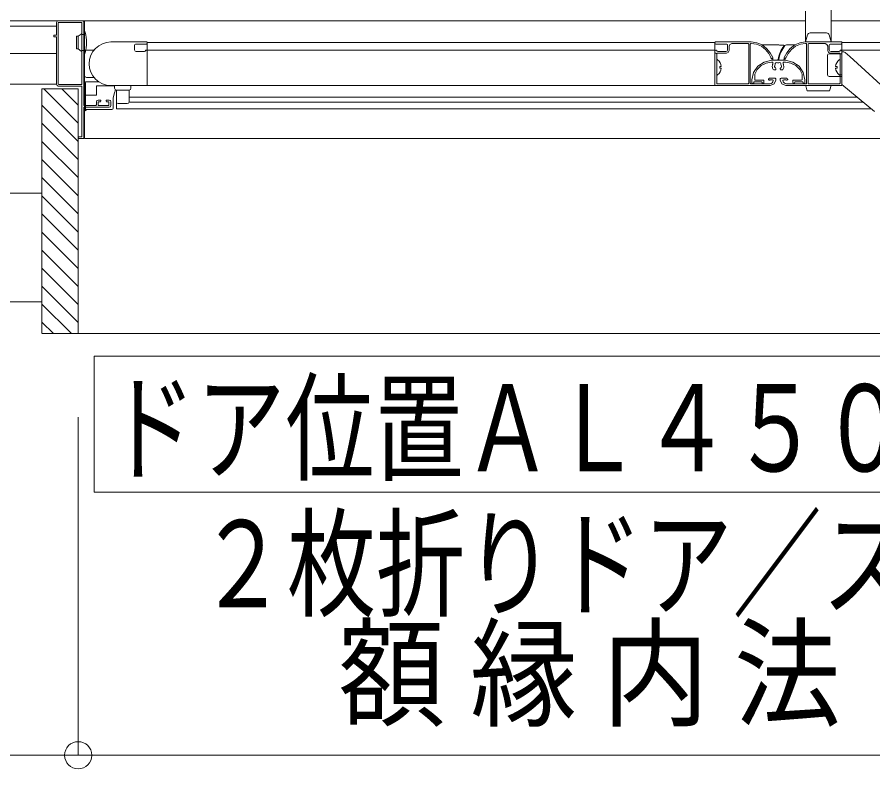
# Model space of a CAD drawing. Units: millimetres on the paper. Extents: x -305 to 305, y -152 to 152.
# Drawn here: x -152.52 to -133.65, y -71.39 to -54.82 of the extents above; entities that cross this region are included whole.
import ezdxf
from ezdxf.enums import TextEntityAlignment as Align

# ---------------------------------------------------------------- set-up
doc = ezdxf.new("R2010")
doc.units = ezdxf.units.MM
doc.linetypes.add('LONG_CHAIN', pattern=[21, 18, -1, 1, -1])
doc.layers.add('0-0_0', color=7, linetype='Continuous', lineweight=9)
doc.layers.add('0-1_VIEW0001', color=7, linetype='Continuous', lineweight=9)
doc.styles.add('ＭＳ ゴシック', font='')
doc.styles.get('ＭＳ ゴシック').set_extended_font_data('MS Gothic')

# ---------------------------------------------------------------- blocks, each defined once
blk = doc.blocks.new('_ORIGIN')
at = {"layer": '0-0_0'}
blk.add_line((0, 0), (-1, 0), dxfattribs=at)
blk.add_circle((0, 0), 0.5, dxfattribs=at)

msp = doc.modelspace()

# ---------------------------------------------------------------- linework, layer by layer
at = {"layer": '0-1_VIEW0001'}
for p, q in [((-135.131, -54.682), (-135.131, -55.364)), ((-134.571, -55.364), (-134.571, -54.564)), ((-169.712, -54.896), (-135.131, -54.896)), ((-135.131, -54.896), (-169.613, -54.896)), ((-151.611, -54.896), (-151.071, -54.896)), ((-151.031, -57.496), (-151.031, -54.896)), ((-135.131, -54.896), (-151.031, -54.896)), ((-121.571, -54.896), (-134.571, -54.896)), ((-169.612, -55.016), (-151.651, -55.016)), ((-151.651, -55.204), (-151.651, -54.936)), ((-151.615, -56.288), (-151.615, -54.944)), ((-151.603, -54.932), (-151.103, -54.932)), ((-151.091, -54.944), (-151.091, -56.288)), ((-151.051, -54.916), (-151.051, -56.752)), ((-151.711, -55.24), (-151.711, -55.224)), ((-151.703, -55.216), (-151.663, -55.216)), ((-151.663, -55.248), (-151.703, -55.248)), ((-151.651, -56.296), (-151.651, -55.26)), ((-151.211, -55.236), (-151.211, -55.516)), ((-151.171, -55.516), (-151.171, -55.236)), ((-151.063, -55.202), (-151.079, -55.202)), ((-151.051, -55.136), (-151.035, -55.136)), ((-135.131, -55.364), (-135.089, -55.209)), ((-135.031, -55.164), (-134.671, -55.164)), ((-134.571, -55.364), (-134.613, -55.209)), ((-150.451, -55.364), (-149.651, -55.364)), ((-150.451, -55.364), (-149.663, -55.364)), ((-149.931, -55.436), (-149.931, -55.536)), ((-149.675, -55.416), (-149.911, -55.416)), ((-149.657, -55.408), (-149.669, -55.414)), ((-149.651, -55.376), (-149.651, -56.324)), ((-137.131, -55.376), (-149.651, -55.376)), ((-149.651, -55.376), (-149.651, -55.397)), ((-137.131, -55.376), (-137.131, -56.324)), ((-137.131, -55.397), (-137.131, -55.376)), ((-137.114, -55.414), (-137.126, -55.408)), ((-137.119, -55.364), (-136.33, -55.364)), ((-136.871, -55.416), (-137.108, -55.416)), ((-136.851, -55.536), (-136.851, -55.436)), ((-136.819, -55.552), (-136.819, -55.46)), ((-136.759, -55.4), (-136.399, -55.4)), ((-136.387, -55.412), (-136.387, -56.276)), ((-136.351, -55.412), (-136.351, -56.272)), ((-136.33, -55.4), (-136.339, -55.4)), ((-136.092, -55.428), (-135.731, -55.428)), ((-135.706, -55.436), (-135.622, -55.436)), ((-135.371, -55.428), (-135.556, -55.428)), ((-135.132, -55.4), (-135.123, -55.4)), ((-134.343, -55.364), (-135.131, -55.364)), ((-135.111, -55.412), (-135.111, -56.272)), ((-135.075, -55.412), (-135.075, -56.276)), ((-134.703, -55.4), (-135.063, -55.4)), ((-134.643, -55.552), (-134.643, -55.46)), ((-134.611, -55.536), (-134.611, -55.436)), ((-134.591, -55.416), (-134.355, -55.416)), ((-134.349, -55.414), (-134.337, -55.408)), ((-134.331, -55.376), (-121.811, -55.376)), ((-134.331, -55.397), (-134.331, -55.376)), ((-134.331, -56.316), (-134.331, -55.376)), ((-169.732, -55.616), (-151.651, -55.616)), ((-151.211, -55.516), (-151.171, -55.516)), ((-151.171, -55.516), (-151.109, -55.564)), ((-151.063, -55.55), (-151.079, -55.55)), ((-151.051, -55.616), (-151.035, -55.616)), ((-151.031, -56.104), (-151.031, -55.584)), ((-150.991, -55.544), (-150.826, -55.544)), ((-149.891, -55.576), (-149.711, -55.576)), ((-149.679, -55.544), (-149.675, -55.544)), ((-149.669, -55.546), (-149.657, -55.553)), ((-149.651, -55.544), (-137.131, -55.544)), ((-149.651, -55.563), (-149.651, -56.316)), ((-137.131, -56.316), (-137.131, -55.563)), ((-137.126, -55.553), (-137.114, -55.546)), ((-137.108, -55.544), (-137.103, -55.544)), ((-137.091, -56.276), (-137.091, -55.624)), ((-137.079, -55.612), (-136.879, -55.612)), ((-137.071, -55.576), (-136.891, -55.576)), ((-135.899, -55.703), (-135.946, -55.622)), ((-135.915, -55.604), (-135.855, -55.708)), ((-135.548, -55.604), (-135.608, -55.708)), ((-135.564, -55.703), (-135.517, -55.622)), ((-134.651, -55.664), (-134.651, -56.084)), ((-134.611, -55.624), (-134.331, -55.624)), ((-134.383, -55.612), (-134.583, -55.612)), ((-134.391, -55.576), (-134.571, -55.576)), ((-134.371, -56.276), (-134.371, -55.624)), ((-134.355, -55.544), (-134.359, -55.544)), ((-134.337, -55.553), (-134.349, -55.546)), ((-121.811, -55.544), (-134.331, -55.544)), ((-134.331, -55.584), (-134.287, -55.584)), ((-134.26, -55.595), (-134.157, -55.688)), ((-135.883, -55.769), (-135.579, -55.769)), ((-135.871, -55.809), (-135.883, -55.809)), ((-135.871, -55.809), (-135.882, -55.809)), ((-135.856, -55.713), (-135.856, -55.752)), ((-135.844, -55.764), (-135.749, -55.764)), ((-135.62, -55.764), (-135.712, -55.764)), ((-135.585, -55.809), (-135.608, -55.809)), ((-135.607, -55.713), (-135.607, -55.752)), ((-135.579, -55.809), (-135.6, -55.809)), ((-135.579, -55.809), (-135.585, -55.809)), ((-134.157, -55.688), (-133.171, -56.59)), ((-136.992, -55.907), (-137.027, -55.907)), ((-135.801, -55.981), (-135.836, -55.981)), ((-135.785, -55.959), (-135.785, -55.965)), ((-135.693, -55.965), (-135.693, -55.959)), ((-135.644, -55.981), (-135.677, -55.981)), ((-134.471, -55.907), (-134.435, -55.907)), ((-150.991, -56.144), (-150.826, -56.144)), ((-149.651, -56.212), (-149.651, -56.324)), ((-136.315, -56.265), (-136.315, -56.201)), ((-136.255, -56.079), (-136.255, -56.193)), ((-136.243, -56.205), (-136.063, -56.205)), ((-136.051, -56.217), (-136.051, -56.261)), ((-135.927, -56.16), (-135.807, -56.16)), ((-135.863, -56.2), (-135.905, -56.2)), ((-135.787, -56.18), (-135.787, -56.204)), ((-135.691, -56.18), (-135.691, -56.204)), ((-135.55, -56.16), (-135.671, -56.16)), ((-135.615, -56.2), (-135.574, -56.2)), ((-135.411, -56.261), (-135.411, -56.217)), ((-135.399, -56.205), (-135.219, -56.205)), ((-135.207, -56.193), (-135.207, -56.079)), ((-135.147, -56.201), (-135.147, -56.265)), ((-134.331, -56.124), (-134.611, -56.124)), ((-134.371, -56.09), (-134.343, -56.09)), ((-151.651, -56.295), (-175.932, -56.295)), ((-151.971, -61.796), (-151.971, -56.396)), ((-151.171, -56.396), (-151.971, -56.396)), ((-151.171, -57.156), (-151.931, -56.396)), ((-151.103, -56.336), (-151.611, -56.336)), ((-151.103, -56.3), (-151.603, -56.3)), ((-151.171, -56.756), (-151.531, -56.396)), ((-151.171, -56.396), (-151.171, -61.796)), ((-151.091, -57.444), (-151.091, -56.348)), ((-151.011, -56.257), (-151.011, -56.515)), ((-150.711, -56.245), (-151.003, -56.245)), ((-150.451, -56.324), (-135.911, -56.324)), ((-150.372, -56.324), (-150.451, -56.324)), ((-150.371, -56.324), (-150.371, -56.384)), ((-150.051, -56.424), (-150.331, -56.424)), ((-150.331, -56.835), (-150.331, -56.424)), ((-150.051, -56.684), (-150.051, -56.424)), ((-150.011, -56.384), (-150.011, -56.324)), ((-136.395, -56.284), (-137.083, -56.284)), ((-135.923, -56.284), (-136.339, -56.284)), ((-136.287, -56.277), (-136.303, -56.277)), ((-136.275, -56.257), (-136.275, -56.265)), ((-136.103, -56.245), (-136.263, -56.245)), ((-136.091, -56.261), (-136.091, -56.257)), ((-136.063, -56.273), (-136.079, -56.273)), ((-135.568, -56.324), (-134.347, -56.324)), ((-135.123, -56.284), (-135.555, -56.284)), ((-135.383, -56.273), (-135.399, -56.273)), ((-135.371, -56.257), (-135.371, -56.261)), ((-135.199, -56.245), (-135.359, -56.245)), ((-135.187, -56.265), (-135.187, -56.257)), ((-135.159, -56.277), (-135.175, -56.277)), ((-135.13, -56.328), (-135.104, -56.423)), ((-135.067, -56.284), (-134.379, -56.284)), ((-134.571, -56.324), (-134.598, -56.423)), ((-134.371, -56.324), (-134.339, -56.324)), ((-133.615, -56.895), (-134.331, -56.304)), ((-151.031, -56.561), (-151.031, -56.861)), ((-151.011, -56.515), (-151.011, -56.538)), ((-151.011, -56.538), (-151.011, -56.545)), ((-151.003, -56.538), (-151.011, -56.538)), ((-151.011, -56.561), (-151.011, -56.545)), ((-151.011, -56.693), (-151.011, -56.561)), ((-150.051, -56.581), (-133.989, -56.581)), ((-135.077, -56.444), (-134.625, -56.444)), ((-151.171, -57.556), (-151.971, -56.756)), ((-151.039, -56.764), (-150.783, -56.764)), ((-151.011, -56.693), (-151.011, -56.697)), ((-151.011, -56.693), (-151.011, -56.701)), ((-151.011, -56.697), (-151.011, -56.74)), ((-151.011, -56.701), (-151.011, -56.761)), ((-151.011, -56.74), (-151.011, -56.743)), ((-151.011, -56.743), (-151.011, -56.821)), ((-151.011, -56.761), (-151.011, -56.793)), ((-150.771, -56.752), (-150.771, -56.684)), ((-150.735, -56.696), (-150.735, -56.752)), ((-150.731, -56.644), (-150.687, -56.644)), ((-150.687, -56.684), (-150.723, -56.684)), ((-150.723, -56.764), (-150.507, -56.764)), ((-150.675, -56.656), (-150.675, -56.672)), ((-150.555, -56.672), (-150.555, -56.656)), ((-150.543, -56.644), (-150.491, -56.644)), ((-150.507, -56.684), (-150.543, -56.684)), ((-150.495, -56.752), (-150.495, -56.696)), ((-150.451, -56.684), (-150.451, -56.764)), ((-150.291, -56.724), (-150.091, -56.724)), ((-150.051, -56.693), (-133.854, -56.693)), ((-151.051, -56.816), (-151.051, -57.484)), ((-151.039, -56.804), (-150.491, -56.804)), ((-151.031, -56.881), (-151.031, -56.861)), ((-151.011, -56.821), (-151.011, -56.841)), ((-151.011, -56.853), (-151.011, -56.841)), ((-151.011, -56.853), (-150.431, -56.853)), ((-150.999, -56.869), (-151.011, -56.869)), ((-150.331, -56.835), (-133.682, -56.835)), ((-151.171, -57.956), (-151.971, -57.156)), ((-151.171, -58.356), (-151.971, -57.556)), ((-151.171, -57.484), (-151.171, -57.468)), ((-151.159, -57.456), (-151.103, -57.456)), ((-151.063, -57.496), (-151.159, -57.496)), ((-151.171, -58.756), (-151.971, -57.956)), ((-151.171, -59.156), (-151.971, -58.356)), ((-151.171, -59.556), (-151.971, -58.756)), ((-151.171, -59.956), (-151.971, -59.156)), ((-151.171, -60.356), (-151.971, -59.556)), ((-151.171, -60.756), (-151.971, -59.956)), ((-151.171, -61.152), (-151.971, -60.352)), ((-151.171, -61.548), (-151.971, -60.748)), ((-151.971, -61.095), (-175.932, -61.095)), ((-151.319, -61.796), (-151.971, -61.144)), ((-151.715, -61.796), (-151.971, -61.54)), ((-151.97, -61.796), (-119.491, -61.796)), ((-150.82, -65.291), (-150.82, -62.291)), ((-150.82, -62.291), (-128.82, -62.291)), ((-151.172, -63.635), (-151.172, -71.094)), ((-151.172, -63.635), (-151.172, -71.094)), ((-150.82, -65.291), (-128.82, -65.291)), ((-151.772, -71.094), (-169.132, -71.094)), ((-120.892, -71.094), (-150.572, -71.094))]:
    msp.add_line(p, q, dxfattribs=at)
at = {"layer": '0-1_VIEW0001', "linetype": 'LONG_CHAIN'}
msp.add_line((-151.971, -58.695), (-175.303, -58.695), dxfattribs=at)
at = {"layer": '0-1_VIEW0001'}
for points in [[(-151.651, -54.936), (-151.64, -54.908), (-151.611, -54.896)], [(-151.071, -54.896), (-151.057, -54.902), (-151.051, -54.916)], [(-151.031, -57.496), (-120.431, -57.496), (-120.431, -54.896), (-121.011, -54.896)], [(-151.615, -54.944), (-151.612, -54.936), (-151.603, -54.932)], [(-151.103, -54.932), (-151.095, -54.936), (-151.091, -54.944)], [(-151.711, -55.224), (-151.709, -55.218), (-151.703, -55.216)], [(-151.703, -55.248), (-151.709, -55.246), (-151.711, -55.24)], [(-151.663, -55.216), (-151.655, -55.213), (-151.651, -55.204)], [(-151.651, -55.26), (-151.655, -55.252), (-151.663, -55.248)], [(-151.211, -55.236), (-151.171, -55.236), (-151.109, -55.189)], [(-149.911, -55.416), (-149.926, -55.422), (-149.931, -55.436)], [(-149.669, -55.414), (-149.672, -55.416), (-149.675, -55.416)], [(-149.663, -55.364), (-149.655, -55.368), (-149.651, -55.376)], [(-149.651, -55.397), (-149.653, -55.403), (-149.657, -55.408)], [(-137.131, -55.376), (-137.128, -55.368), (-137.119, -55.364)], [(-137.126, -55.408), (-137.13, -55.403), (-137.131, -55.397)], [(-137.108, -55.416), (-137.111, -55.416), (-137.114, -55.414)], [(-136.851, -55.436), (-136.857, -55.422), (-136.871, -55.416)], [(-136.819, -55.46), (-136.802, -55.418), (-136.759, -55.4)], [(-136.399, -55.4), (-136.391, -55.404), (-136.387, -55.412)], [(-136.339, -55.4), (-136.348, -55.404), (-136.351, -55.412)], [(-136.33, -55.364), (-136.206, -55.382), (-136.09, -55.428), (-135.992, -55.506), (-135.915, -55.604)], [(-135.946, -55.622), (-136.017, -55.531), (-136.108, -55.46), (-136.216, -55.416), (-136.33, -55.4)], [(-135.132, -55.364), (-135.256, -55.382), (-135.372, -55.428), (-135.471, -55.506), (-135.548, -55.604)], [(-135.517, -55.622), (-135.446, -55.531), (-135.354, -55.46), (-135.247, -55.416), (-135.132, -55.4)], [(-135.123, -55.4), (-135.115, -55.404), (-135.111, -55.412)], [(-135.063, -55.4), (-135.072, -55.404), (-135.075, -55.412)], [(-134.643, -55.46), (-134.661, -55.418), (-134.703, -55.4)], [(-134.611, -55.436), (-134.606, -55.422), (-134.591, -55.416)], [(-134.355, -55.416), (-134.352, -55.416), (-134.349, -55.414)], [(-134.331, -55.376), (-134.335, -55.368), (-134.343, -55.364)], [(-134.337, -55.408), (-134.333, -55.403), (-134.331, -55.397)], [(-149.931, -55.536), (-149.92, -55.564), (-149.891, -55.576)], [(-149.711, -55.576), (-149.697, -55.57), (-149.691, -55.556), (-149.688, -55.548), (-149.679, -55.544)], [(-149.675, -55.544), (-149.672, -55.545), (-149.669, -55.546)], [(-149.657, -55.553), (-149.653, -55.557), (-149.651, -55.563)], [(-137.131, -55.563), (-137.13, -55.557), (-137.126, -55.553)], [(-137.114, -55.546), (-137.111, -55.545), (-137.108, -55.544)], [(-137.103, -55.544), (-137.095, -55.548), (-137.091, -55.556), (-137.086, -55.57), (-137.071, -55.576)], [(-137.091, -55.624), (-137.088, -55.616), (-137.079, -55.612)], [(-136.891, -55.576), (-136.863, -55.564), (-136.851, -55.536)], [(-136.879, -55.612), (-136.837, -55.595), (-136.819, -55.552)], [(-134.583, -55.612), (-134.626, -55.595), (-134.643, -55.552)], [(-134.571, -55.576), (-134.6, -55.564), (-134.611, -55.536)], [(-134.359, -55.544), (-134.368, -55.548), (-134.371, -55.556), (-134.377, -55.57), (-134.391, -55.576)], [(-134.371, -55.624), (-134.375, -55.616), (-134.383, -55.612)], [(-134.349, -55.546), (-134.352, -55.545), (-134.355, -55.544)], [(-134.331, -55.563), (-134.333, -55.557), (-134.337, -55.553)], [(-136.315, -56.201), (-136.278, -56.036), (-136.189, -55.896), (-136.048, -55.807), (-135.883, -55.769)], [(-135.883, -55.809), (-136.002, -55.83), (-136.112, -55.883), (-136.2, -55.968), (-136.255, -56.076), (-136.255, -56.077), (-136.255, -56.079)], [(-135.855, -55.708), (-135.873, -55.744), (-135.898, -55.713), (-135.898, -55.708), (-135.899, -55.703)], [(-135.608, -55.708), (-135.59, -55.744), (-135.565, -55.713), (-135.565, -55.708), (-135.564, -55.703)], [(-135.579, -55.769), (-135.415, -55.807), (-135.274, -55.896), (-135.185, -56.036), (-135.147, -56.201)], [(-135.207, -56.079), (-135.208, -56.077), (-135.208, -56.076), (-135.263, -55.968), (-135.351, -55.883), (-135.46, -55.83), (-135.579, -55.809)], [(-136.992, -55.941), (-137.027, -55.941), (-137.027, -55.907)], [(-135.785, -55.965), (-135.79, -55.976), (-135.801, -55.981)], [(-135.677, -55.981), (-135.689, -55.976), (-135.693, -55.965)], [(-134.471, -55.941), (-134.435, -55.941), (-134.435, -55.907)], [(-136.255, -56.193), (-136.252, -56.201), (-136.243, -56.205)], [(-136.063, -56.205), (-136.055, -56.209), (-136.051, -56.217)], [(-135.787, -56.204), (-135.824, -56.29), (-135.911, -56.324)], [(-135.844, -56.215), (-135.849, -56.206), (-135.863, -56.2)], [(-135.807, -56.16), (-135.793, -56.166), (-135.787, -56.18)], [(-135.671, -56.16), (-135.686, -56.166), (-135.691, -56.18)], [(-135.691, -56.204), (-135.655, -56.29), (-135.568, -56.324)], [(-135.635, -56.215), (-135.63, -56.206), (-135.615, -56.2)], [(-135.411, -56.217), (-135.408, -56.209), (-135.399, -56.205)], [(-135.219, -56.205), (-135.211, -56.201), (-135.207, -56.193)], [(-151.611, -56.336), (-151.64, -56.324), (-151.651, -56.296)], [(-151.603, -56.3), (-151.612, -56.297), (-151.615, -56.288)], [(-151.091, -56.288), (-151.095, -56.297), (-151.103, -56.3)], [(-151.091, -56.348), (-151.095, -56.34), (-151.103, -56.336)], [(-151.003, -56.538), (-150.771, -56.538), (-150.771, -56.329), (-150.371, -56.329)], [(-150.353, -56.415), (-150.356, -56.426), (-150.361, -56.446), (-150.366, -56.466), (-150.371, -56.487)], [(-137.083, -56.284), (-137.089, -56.282), (-137.091, -56.276)], [(-136.387, -56.276), (-136.39, -56.282), (-136.395, -56.284)], [(-136.303, -56.277), (-136.312, -56.273), (-136.315, -56.265)], [(-136.275, -56.265), (-136.279, -56.273), (-136.287, -56.277)], [(-136.263, -56.245), (-136.272, -56.249), (-136.275, -56.257)], [(-136.091, -56.257), (-136.095, -56.249), (-136.103, -56.245)], [(-136.079, -56.273), (-136.088, -56.269), (-136.091, -56.261)], [(-136.051, -56.261), (-136.055, -56.269), (-136.063, -56.273)], [(-135.399, -56.273), (-135.408, -56.269), (-135.411, -56.261)], [(-135.371, -56.261), (-135.375, -56.269), (-135.383, -56.273)], [(-135.359, -56.245), (-135.368, -56.249), (-135.371, -56.257)], [(-135.187, -56.257), (-135.191, -56.249), (-135.199, -56.245)], [(-135.175, -56.277), (-135.184, -56.273), (-135.187, -56.265)], [(-135.147, -56.265), (-135.151, -56.273), (-135.159, -56.277)], [(-135.075, -56.276), (-135.073, -56.282), (-135.067, -56.284)], [(-134.379, -56.284), (-134.374, -56.282), (-134.371, -56.276)], [(-134.339, -56.324), (-134.334, -56.322), (-134.331, -56.316)], [(-150.399, -56.821), (-150.399, -56.595), (-150.371, -56.487)], [(-151.051, -56.752), (-151.048, -56.761), (-151.039, -56.764)], [(-150.783, -56.764), (-150.775, -56.761), (-150.771, -56.752)], [(-150.771, -56.684), (-150.76, -56.656), (-150.731, -56.644)], [(-150.723, -56.684), (-150.732, -56.688), (-150.735, -56.696)], [(-150.735, -56.752), (-150.732, -56.761), (-150.723, -56.764)], [(-150.687, -56.644), (-150.679, -56.648), (-150.675, -56.656)], [(-150.675, -56.672), (-150.679, -56.681), (-150.687, -56.684)], [(-150.555, -56.656), (-150.552, -56.648), (-150.543, -56.644)], [(-150.543, -56.684), (-150.552, -56.681), (-150.555, -56.672)], [(-150.495, -56.696), (-150.499, -56.688), (-150.507, -56.684)], [(-150.507, -56.764), (-150.499, -56.761), (-150.495, -56.752)], [(-150.491, -56.644), (-150.463, -56.656), (-150.451, -56.684)], [(-150.451, -56.764), (-150.463, -56.792), (-150.491, -56.804)], [(-151.039, -56.804), (-151.048, -56.808), (-151.051, -56.816)], [(-150.999, -56.869), (-151.002, -56.872), (-151.004, -56.874), (-151.006, -56.876), (-151.008, -56.878), (-151.009, -56.879), (-151.011, -56.881), (-151.011, -56.881), (-151.011, -56.881)], [(-151.171, -57.468), (-151.168, -57.46), (-151.159, -57.456)], [(-151.159, -57.496), (-151.168, -57.493), (-151.171, -57.484)], [(-151.103, -57.456), (-151.095, -57.453), (-151.091, -57.444)], [(-151.051, -57.484), (-151.055, -57.493), (-151.063, -57.496)]]:
    msp.add_lwpolyline(points, dxfattribs=at)
for centre, radius, start, end in [((-151.101, -55.198), 0.012, 19.4712, 127.1608), ((-151.079, -55.19), 0.012, 199.4712, 270), ((-151.063, -55.19), 0.012, 270, 0), ((-151.035, -55.156), 0.02, 12.424, 90), ((-152.034, -55.376), 1.043, 347.576, 12.424), ((-135.031, -55.224), 0.06, 90, 165), ((-134.671, -55.224), 0.06, 15, 90), ((-150.451, -55.844), 0.48, 90, 270), ((-135.103, -55.844), 0.64, 142.6172, 171.8909), ((-135.731, -55.468), 0.04, 58.7408, 90), ((-135.099, -55.844), 0.632, 140.5544, 171.4693), ((-135.622, -55.448), 0.012, 322.6172, 90), ((-135.556, -55.468), 0.04, 90, 140.5544), ((-151.101, -55.554), 0.012, 232.8391, 340.5288), ((-151.079, -55.562), 0.012, 90, 160.5288), ((-151.063, -55.562), 0.012, 0, 90), ((-151.035, -55.596), 0.02, 270, 347.576), ((-150.991, -55.584), 0.04, 90, 180), ((-137.091, -55.584), 0.04, 180, 270), ((-134.611, -55.664), 0.04, 90, 180), ((-134.287, -55.624), 0.04, 47.5638, 90), ((-137.08, -55.765), 0.011, 52.2859, 180), ((-137.203, -55.924), 0.212, 4.5994, 52.2859), ((-135.871, -55.821), 0.012, 66.7117, 90.1135), ((-135.872, -55.829), 0.02, 59.6368, 73.3784), ((-135.666, -55.914), 0.2, 161.6211, 169.0446), ((-135.867, -55.827), 0.016, 19.4169, 68.9713), ((-135.844, -55.752), 0.012, 180, 270), ((-135.972, -55.819), 0.12, 344.5598, 356.8924), ((-135.864, -55.825), 0.012, 359.309, 17.5785), ((-135.775, -55.848), 0.0292, 47.1857, 205.4671), ((-135.739, -55.897), 0.072, 78.7454, 102.8549), ((-135.749, -55.752), 0.012, 270, 351.8909), ((-135.705, -55.848), 0.0292, 339.0791, 131.972), ((-135.712, -55.752), 0.012, 171.4693, 270), ((-135.739, -55.897), 0.072, 1.7562, 32.3056), ((-135.616, -55.825), 0.012, 162.4215, 180.691), ((-135.508, -55.819), 0.12, 183.1076, 195.4402), ((-135.612, -55.827), 0.016, 111.0287, 160.5831), ((-135.813, -55.914), 0.2, 10.9554, 18.3789), ((-135.619, -55.752), 0.012, 270, 0), ((-135.608, -55.829), 0.02, 92.159, 120.3632), ((-134.259, -55.924), 0.212, 127.7141, 175.4006), ((-134.382, -55.765), 0.011, 0, 127.7141), ((-137.203, -55.924), 0.212, 307.7141, 355.4006), ((-135.767, -55.907), 0.1, 161.9564, 192.4015), ((-135.749, -55.898), 0.12, 194.4529, 223.551), ((-135.802, -55.908), 0.016, 121.6618, 257.2628), ((-135.739, -55.897), 0.072, 149.7979, 177.5889), ((-135.739, -55.897), 0.072, 201.3357, 226.5268), ((-135.801, -55.958), 0.016, 355.9761, 34.6266), ((-135.678, -55.96), 0.016, 138.9668, 177.6173), ((-135.739, -55.897), 0.072, 312.9463, 338.9687), ((-135.676, -55.908), 0.016, 287.6173, 53.1076), ((-135.731, -55.898), 0.12, 316.449, 345.5471), ((-135.712, -55.907), 0.1, 347.5985, 18.0436), ((-134.259, -55.924), 0.212, 184.5994, 232.2859), ((-150.991, -56.104), 0.04, 180, 270), ((-137.08, -56.083), 0.011, 180, 307.7141), ((-135.896, -56.212), 0.06, 127.6188, 154.3359), ((-135.94, -56.189), 0.01, 162.0854, 222.4605), ((-135.927, -56.177), 0.028, 222.7293, 253.5819), ((-135.925, -56.173), 0.032, 251.2646, 294.8011), ((-135.879, -56.224), 0.08, 127.3389, 132.1749), ((-135.923, -56.204), 0.08, 270, 351.8555), ((-135.905, -56.212), 0.012, 85.0161, 125.19), ((-135.555, -56.204), 0.08, 188.1445, 270), ((-135.573, -56.212), 0.012, 54.81, 94.9839), ((-135.553, -56.173), 0.032, 245.1989, 288.7354), ((-135.599, -56.224), 0.08, 47.8251, 52.6611), ((-135.582, -56.212), 0.06, 25.6641, 52.3812), ((-135.55, -56.177), 0.028, 286.4181, 317.2707), ((-135.537, -56.189), 0.01, 317.5395, 17.9146), ((-134.611, -56.084), 0.04, 180, 270), ((-134.382, -56.083), 0.011, 232.2859, 0), ((-134.343, -56.102), 0.012, 360, 90), ((-151.003, -56.253), 0.008, 90, 180), ((-150.331, -56.384), 0.04, 180, 270), ((-150.051, -56.384), 0.04, 270, 0), ((-136.339, -56.272), 0.012, 180, 270), ((-135.123, -56.272), 0.012, 270, 0), ((-135.077, -56.416), 0.028, 195, 270), ((-134.625, -56.416), 0.028, 270, 345), ((-151.011, -56.561), 0.02, 90, 180), ((-150.291, -56.684), 0.04, 180, 270), ((-150.091, -56.684), 0.04, 270, 0), ((-151.011, -56.861), 0.02, 180, 270), ((-151.011, -56.861), 0.008, 90, 180), ((-151.011, -56.861), 0.008, 180, 270), ((-150.431, -56.821), 0.032, 270, 0)]:
    msp.add_arc(centre, radius, start, end, dxfattribs=at)

# ---------------------------------------------------------------- block references
at = {"layer": '0-1_VIEW0001', "xscale": 0.6, "yscale": 0.6}
msp.add_blockref('_ORIGIN', (-151.172, -71.094), dxfattribs=at)
at = {"layer": '0-1_VIEW0001', "xscale": 0.6, "yscale": 0.6, "rotation": 180}
msp.add_blockref('_ORIGIN', (-151.172, -71.094), dxfattribs=at)

# ---------------------------------------------------------------- texts
at = {"layer": '0-1_VIEW0001', "style": 'ＭＳ ゴシック'}
for s, width, p in [('ドア位置ＡＬ４５０移動Ｗ８００', 0.75, (-150.535, -65.41)), ('２枚折りドア／スイングドア', 0.75, (-148.535, -68.408)), ('額', 0.9, (-145.437, -70.828)), ('縁', 0.9, (-142.529, -70.828)), ('内', 0.9, (-139.621, -70.828)), ('法', 0.9, (-136.713, -70.828))]:
    msp.add_text(s, height=1.921, dxfattribs=dict(at, width=width)).set_placement(p, align=Align.BOTTOM_LEFT)

doc.saveas('drawing.dxf')
